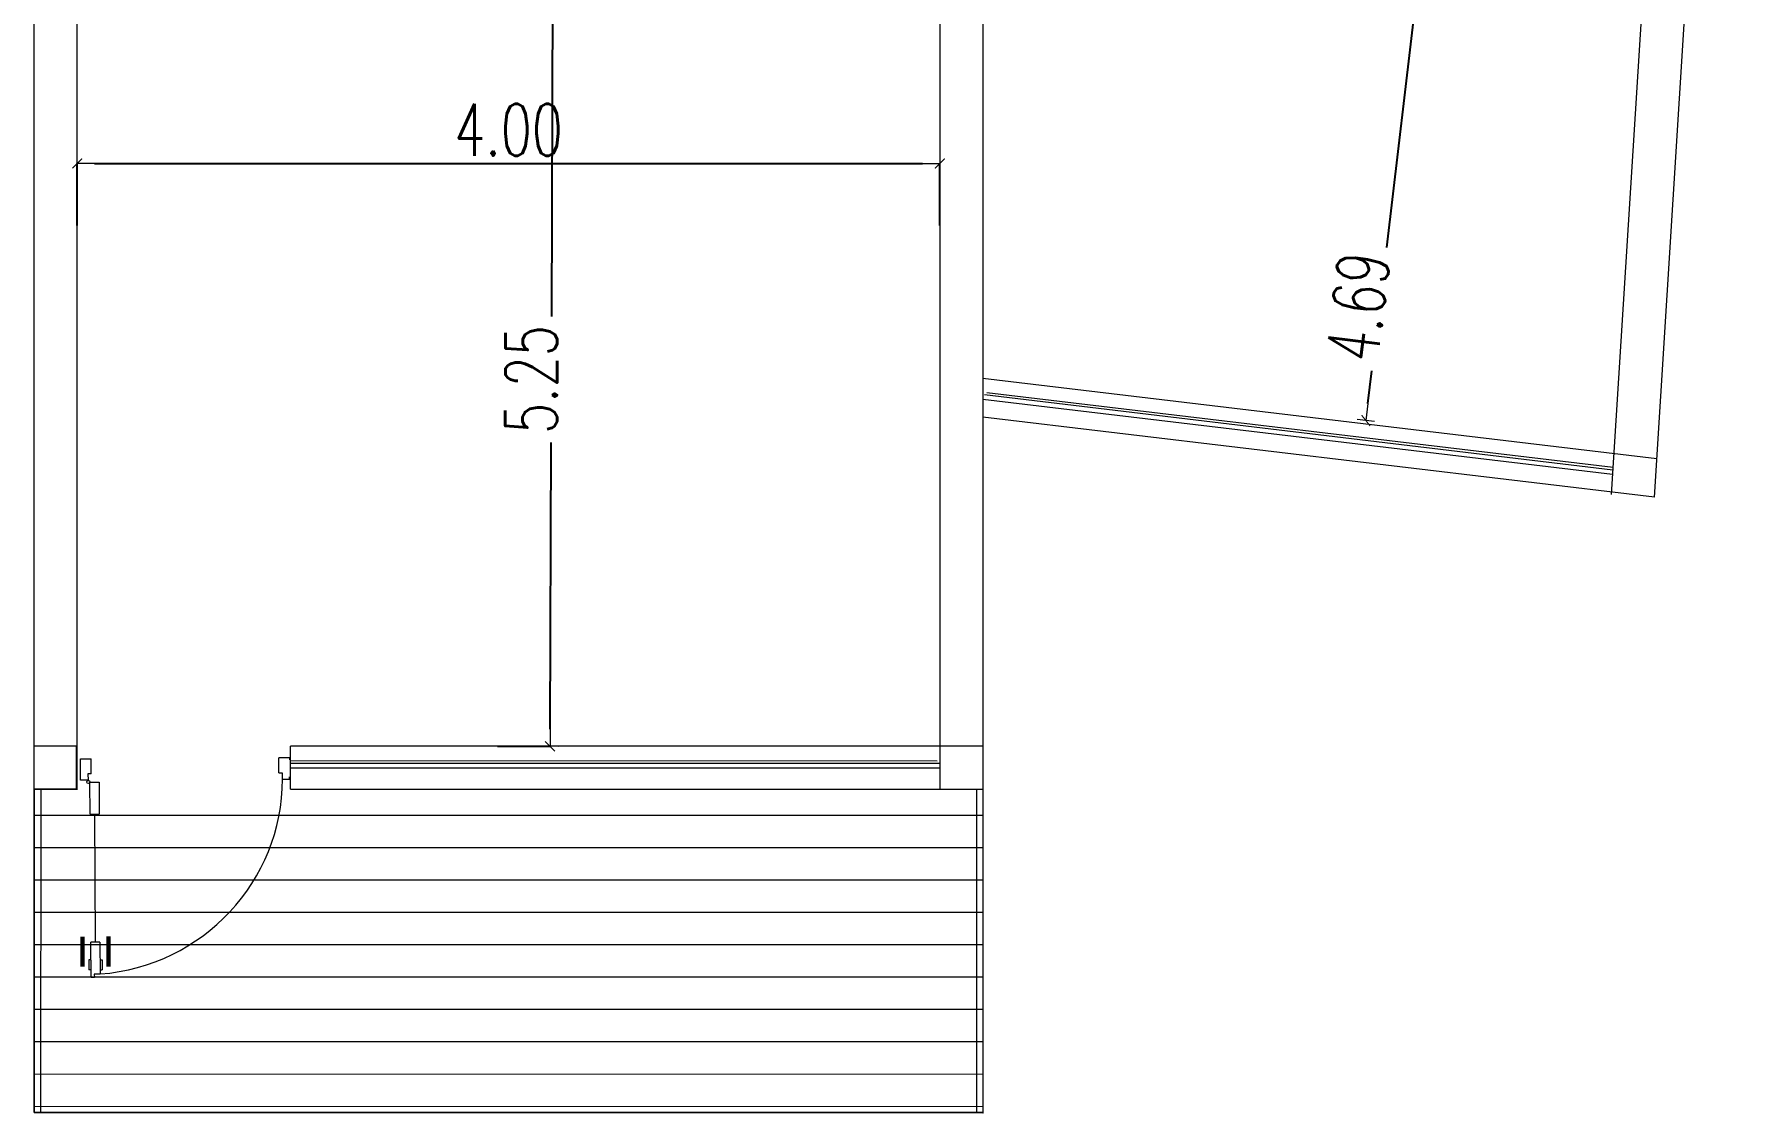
# Model space of a CAD drawing. Header units: millimetres. Extents: x 4525 to 9082, y 179 to 563.
# Drawn here: x 5248.48 to 5256.4, y 413.01 to 418.01 of the extents above; entities that cross this region are included whole.
import ezdxf

# ---------------------------------------------------------------- set-up
doc = ezdxf.new("R2010")
doc.units = ezdxf.units.MM
doc.header["$LTSCALE"] = 100
doc.layers.get('DEFPOINTS').update_dxf_attribs({"lineweight": 5})
for name, color, linetype, lineweight in [('004-Carpinterias', 1, 'Continuous', 18), ('006-Cotas parciales', 7, 'Continuous', 5), ('A01-Barrido', 250, 'Continuous', 5), ('A01-Carpinterias', 1, 'Continuous', 18), ('HATCH MUROS', 251, 'Continuous', 9)]:
    doc.layers.add(name, color=color, linetype=linetype, lineweight=lineweight)
doc.styles.add('COTAS', font='ROMANS.shx', dxfattribs={"width": 0.7})
doc.dimstyles.new('COTA40', dxfattribs={"dimscale": 0.4, "dimtxt": 0.3, "dimasz": 0.2, "dimexe": 0, "dimexo": 0, "dimgap": 0.09, "dimtad": 1, "dimzin": 0, "dimdsep": 46, "dimtxsty": 'COTAS', "dimblk1": 'COTA_N', "dimblk2": 'COTA_N', "dimsah": 1, "dimcen": 0.1, "dimclrd": 1, "dimclre": 8, "dimclrt": 5, "dimaunit": 1, "dimadec": 3, "dimazin": 0, "dimtfac": 1, "dimtix": 1, "dimtmove": 2, "dimatfit": 3, "dimldrblk": 'COTA_N', "dimfxl": 0, "dimtolj": 1, "dimtzin": 0, "dimarcsym": 0})

# ---------------------------------------------------------------- blocks, each defined once
blk = doc.blocks.new('COTA_N')
for p, q in [((-1, 0), (0, 0)), ((0, 0.5), (0, -0.5))]:
    blk.add_line(p, q)
at = {"const_width": 0.065}
blk.add_lwpolyline([(0.141, 0.141), (0.283, 0.283), (0, 0), (-0.141, -0.141), (-0.283, -0.283)], dxfattribs=at)
blk = doc.blocks.new('*D654')
at = {"layer": '006-Cotas parciales', "color": 8, "lineweight": -2, "ltscale": 100}
for p, q in [((5250.6443, 419.9618), (5250.8884, 419.961)), ((5250.6262, 414.7115), (5250.8704, 414.7107))]:
    blk.add_line(p, q, dxfattribs=at)
at = {"layer": '006-Cotas parciales', "color": 1, "lineweight": -2, "ltscale": 100}
for p, q in [((5250.8881, 419.881), (5250.8772, 416.7035)), ((5250.8707, 414.7907), (5250.8752, 416.1195))]:
    blk.add_line(p, q, dxfattribs=at)
at = {"layer": 'DEFPOINTS', "color": 0, "ltscale": 100}
for p in [(5250.6443, 419.9618), (5250.6262, 414.7115), (5250.8704, 414.7107)]:
    blk.add_point(p, dxfattribs=at)
at = {"layer": '006-Cotas parciales', "color": 1, "lineweight": -2, "ltscale": 100, "xscale": 0.08000000000000002, "yscale": 0.08000000000000002, "zscale": 0.08000000000000002}
for p, rotation in [((5250.8884, 419.961), 89.80331813090633), ((5250.8704, 414.7107), 269.8033181309063)]:
    blk.add_blockref('COTA_N', p, dxfattribs=dict(at, rotation=rotation))
at = {"layer": '006-Cotas parciales', "color": 5, "ltscale": 100, "insert": (5250.7834, 416.4118), "char_height": 0.12, "attachment_point": 5, "rotation": 89.80332, "style": 'COTAS'}
blk.add_mtext('\\A1;{\\H2x;5.25}', dxfattribs=at)
blk = doc.blocks.new('*D656')
at = {"layer": '006-Cotas parciales', "color": 8, "lineweight": -2, "ltscale": 100}
for p, q in [((5248.6779, 417.1266), (5248.6779, 417.4136)), ((5252.6779, 417.1266), (5252.6779, 417.4136))]:
    blk.add_line(p, q, dxfattribs=at)
at = {"layer": '006-Cotas parciales', "color": 1, "lineweight": -2, "ltscale": 100}
blk.add_line((5248.7579, 417.4136), (5252.5979, 417.4136), dxfattribs=at)
at = {"layer": 'DEFPOINTS', "color": 0, "ltscale": 100}
for p in [(5252.6779, 417.4136), (5248.6779, 417.1266), (5252.6779, 417.1266)]:
    blk.add_point(p, dxfattribs=at)
at = {"layer": '006-Cotas parciales', "color": 1, "lineweight": -2, "ltscale": 100, "xscale": 0.08000000000000002, "yscale": 0.08000000000000002, "zscale": 0.08000000000000002, "rotation": 180}
blk.add_blockref('COTA_N', (5248.6779, 417.4136), dxfattribs=at)
at = {"layer": '006-Cotas parciales', "color": 1, "lineweight": -2, "ltscale": 100, "xscale": 0.08000000000000002, "yscale": 0.08000000000000002, "zscale": 0.08000000000000002}
blk.add_blockref('COTA_N', (5252.6779, 417.4136), dxfattribs=at)
at = {"layer": '006-Cotas parciales', "color": 5, "ltscale": 100, "insert": (5250.6779, 417.5696), "char_height": 0.12, "attachment_point": 5, "style": 'COTAS'}
blk.add_mtext('\\A1;{\\H2x;4.00}', dxfattribs=at)
blk = doc.blocks.new('*D661')
at = {"layer": '006-Cotas parciales', "color": 1, "lineweight": -2, "ltscale": 100}
for p, q in [((5255.1959, 420.7953), (5254.749, 417.0238)), ((5254.6633, 416.3008), (5254.6812, 416.4518))]:
    blk.add_line(p, q, dxfattribs=at)
at = {"layer": 'DEFPOINTS', "color": 0, "ltscale": 100}
for p in [(5255.2053, 420.8747), (5254.6539, 416.2214), (5254.6539, 416.2214)]:
    blk.add_point(p, dxfattribs=at)
at = {"layer": '006-Cotas parciales', "color": 1, "lineweight": -2, "ltscale": 100, "xscale": 0.08000000000000002, "yscale": 0.08000000000000002, "zscale": 0.08000000000000002}
for p, rotation in [((5255.2053, 420.8747), 83.24212154605682), ((5254.6539, 416.2214), 263.2421215460569)]:
    blk.add_blockref('COTA_N', p, dxfattribs=dict(at, rotation=rotation))
at = {"layer": '006-Cotas parciales', "color": 5, "ltscale": 100, "insert": (5254.6187, 416.7492), "char_height": 0.12, "attachment_point": 5, "rotation": 83.24212, "style": 'COTAS'}
blk.add_mtext('\\A1;{\\H2x;4.69}', dxfattribs=at)

msp = doc.modelspace()

# ---------------------------------------------------------------- linework, layer by layer
at = {"layer": '004-Carpinterias', "linetype": 'Continuous', "extrusion": (-0.000864825, 0.14594, 0.989293)}
for p, q in [((5248.7375, 414.3956, 0.0219), (5248.7367, 414.544)), ((5248.7787, 414.5442), (5248.7795, 414.3959, 0.0219)), ((5248.7621, 413.8022, 0.1095), (5248.7585, 414.3957, 0.0219)), ((5248.742, 413.6388, 0.1335), (5248.7411, 413.802, 0.1095)), ((5248.7831, 413.8023, 0.1095), (5248.7839, 413.6539, 0.1313))]:
    msp.add_line(p, q, dxfattribs=at)
at = {"layer": '004-Carpinterias', "color": 1, "linetype": 'Continuous', "extrusion": (-0.000864825, 0.14594, 0.989293)}
for p, q in [((5248.7831, 413.8023, 0.1095), (5248.7411, 413.802, 0.1095)), ((5248.7415, 413.7209, 0.1214), (5248.7315, 413.7209, 0.1214)), ((5248.7315, 413.7209, 0.1214), (5248.7318, 413.6734, 0.1284)), ((5248.7418, 413.6734, 0.1284), (5248.7318, 413.6734, 0.1284)), ((5248.7839, 413.6539, 0.1313), (5248.7569, 413.6537, 0.1313)), ((5248.7569, 413.6537, 0.1313), (5248.757, 413.6389, 0.1335)), ((5248.7835, 413.7212, 0.1214), (5248.7935, 413.7212, 0.1214)), ((5248.7838, 413.6737, 0.1284), (5248.7938, 413.6737, 0.1284)), ((5248.7935, 413.7212, 0.1214), (5248.7938, 413.6737, 0.1284)), ((5248.757, 413.6389, 0.1335), (5248.742, 413.6388, 0.1335)), ((5248.757, 413.6389, 0.1335), (5248.742, 413.6388, 0.1335))]:
    msp.add_line(p, q, dxfattribs=at)
at = {"layer": '004-Carpinterias', "color": 1, "linetype": 'Continuous'}
msp.add_line((5248.7839, 413.6539, 0.1313), (5248.7569, 413.6537, 0.1313), dxfattribs=at)
at = {"layer": '004-Carpinterias', "ltscale": 0.01, "const_width": 0.02, "elevation": 0.1313}
for points in [[(5248.7019, 413.8284), (5248.7027, 413.6884)], [(5248.8219, 413.8291), (5248.8227, 413.6891)]]:
    msp.add_lwpolyline(points, dxfattribs=at)
at = {"layer": 'A01-Barrido', "linetype": 'Continuous', "extrusion": (-0.000864825, 0.14594, 0.989293)}
msp.add_circle((-5251.0935, -379.6098, 54.0613), 0.0075, dxfattribs=at)
msp.add_arc((-5251.0775, -379.3431, 55.9591), 0.916, 94.09988, 179.66623, dxfattribs=at)
at = {"layer": 'A01-Carpinterias', "linetype": 'Continuous', "extrusion": (-0.000864825, 0.14594, 0.989293)}
for p, q in [((5248.692, 414.652, -1.9344), (5248.742, 414.6523, -1.9344)), ((5248.6926, 414.553, -1.9198), (5248.692, 414.652, -1.9344)), ((5248.7424, 414.583, -1.9242), (5248.742, 414.6523, -1.9344)), ((5249.662, 414.6577, -0.016), (5249.612, 414.6574, -0.016)), ((5249.6124, 414.5882, -0.0058), (5249.612, 414.6574, -0.016)), ((5249.662, 414.6577, -0.016), (5249.6621, 414.6478, -0.0145)), ((5248.7276, 414.5532, -1.9198), (5248.6926, 414.553, -1.9198)), ((5248.7424, 414.583, -1.9242), (5248.7274, 414.5829, -1.9242)), ((5248.7274, 414.5829, -1.9242), (5248.7276, 414.5532, -1.9198)), ((5248.7367, 414.544), (5248.7787, 414.5442)), ((5249.6124, 414.5882, -0.0058), (5249.6274, 414.5883, -0.0058)), ((5249.6274, 414.5883, -0.0058), (5249.6276, 414.5586, -0.0014)), ((5249.6276, 414.5586, -0.0014), (5249.6626, 414.5588, -0.0014)), ((5249.6626, 414.5588, -0.0014), (5249.6625, 414.5687, -0.0028)), ((5248.7375, 414.3956, 0.0219), (5248.7795, 414.3959, 0.0219))]:
    msp.add_line(p, q, dxfattribs=at)
at = {"layer": 'HATCH MUROS', "color": 0, "ltscale": 100}
for p, q in [((5248.4779, 413.0118), (5248.4779, 423.0118)), ((5248.6779, 414.5118), (5248.6779, 423.0118)), ((5255.7933, 415.8782), (5256.2032, 422.4129)), ((5255.9929, 415.8657), (5256.4021, 422.389)), ((5252.6779, 420.1768), (5252.6779, 414.5111)), ((5252.8779, 420.1768), (5252.8779, 413.0118)), ((5256.004, 416.0435), (5252.8779, 416.4169)), ((5255.9929, 415.8657), (5252.8779, 416.2378)), ((5248.6782, 414.7118), (5248.4782, 414.7118)), ((5248.6782, 414.7118), (5248.4782, 414.7118)), ((5248.6747, 414.5103), (5248.6749, 414.7103)), ((5249.6664, 414.5116), (5249.6664, 414.7116)), ((5252.8787, 414.7111), (5249.6664, 414.7116)), ((5248.6782, 414.5118), (5248.4782, 414.5118)), ((5248.4782, 414.5118), (5248.6782, 414.5118)), ((5248.6782, 414.5118), (5248.4782, 414.5118)), ((5248.4782, 414.5118), (5248.6782, 414.5118)), ((5248.6782, 414.5118), (5248.4782, 414.5118)), ((5252.8787, 414.5111), (5249.6664, 414.5116)), ((5249.6664, 414.5116), (5252.8782, 414.5111)), ((5252.8787, 414.5111), (5249.6664, 414.5116)), ((5249.6664, 414.5116), (5252.8782, 414.5111)), ((5252.8787, 414.5111), (5249.6664, 414.5116)), ((5248.4779, 413.0118), (5252.8779, 413.0118)), ((5252.8779, 413.0118), (5248.4779, 413.0118)), ((5248.4779, 413.0118), (5252.8779, 413.0118)), ((5252.8779, 413.0118), (5248.4779, 413.0118)), ((5248.4779, 413.0118), (5252.8779, 413.0111)), ((5252.8784, 413.0111), (5248.4779, 413.0118)), ((5248.4779, 413.0118), (5252.8779, 413.0111)), ((5252.8784, 413.0111), (5248.4779, 413.0118))]:
    msp.add_line(p, q, dxfattribs=at)
at = {"layer": 'HATCH MUROS', "color": 3, "ltscale": 100}
for p, q in [((5255.7998, 415.992), (5252.8856, 416.3401)), ((5255.8012, 416.0034), (5252.8959, 416.3504)), ((5255.7973, 415.9708), (5252.8779, 416.3195)), ((5249.6664, 414.6444), (5252.666, 414.6439)), ((5249.6664, 414.6329), (5252.675, 414.6324)), ((5249.6664, 414.6116), (5252.6803, 414.6111))]:
    msp.add_line(p, q, dxfattribs=at)
at = {"layer": 'HATCH MUROS', "color": 4, "ltscale": 100}
for p, q in [((5248.4782, 414.5118), (5248.4779, 413.0118)), ((5248.5082, 414.5118), (5248.5079, 413.0118)), ((5252.8479, 414.5118), (5252.8477, 413.0118)), ((5252.8779, 414.5118), (5252.8777, 413.0118)), ((5248.4781, 414.3918), (5252.8802, 414.3911)), ((5248.4781, 414.2418), (5252.8802, 414.2411)), ((5248.4781, 414.0918), (5252.8802, 414.0911)), ((5248.4781, 413.9418), (5252.8801, 413.9411)), ((5248.478, 413.7918), (5252.8801, 413.7911)), ((5248.478, 413.6418), (5252.8801, 413.6411)), ((5248.478, 413.4918), (5252.8801, 413.4911)), ((5248.478, 413.3418), (5252.88, 413.3411)), ((5248.4779, 413.1918), (5252.88, 413.1911)), ((5248.4779, 413.0418), (5252.88, 413.0411)), ((5248.4779, 413.0118), (5252.88, 413.0111))]:
    msp.add_line(p, q, dxfattribs=at)

# ---------------------------------------------------------------- dimensions: what is measured, and where the dimension line sits
at = {"layer": '006-Cotas parciales', "color": 4, "ltscale": 100}
dim = msp.add_linear_dim(base=(5254.6539, 416.2214), p1=(5255.2053, 420.8747), p2=(5254.6539, 416.2214), angle=263.24212, text='{\\H2x;<>}', dimstyle='COTA40', dxfattribs=at)
dim.commit()
dim.dimension.update_dxf_attribs({"geometry": '*D661', "text_midpoint": (5254.6187, 416.7492), "dimtype": 161})
at = {"layer": '006-Cotas parciales', "ltscale": 100}
dim = msp.add_linear_dim(base=(5250.8704, 414.7107), p1=(5250.6443, 419.9618), p2=(5250.6262, 414.7115), angle=269.80332, text='{\\H2x;<>}', dimstyle='COTA40', dxfattribs=at)
dim.commit()
dim.dimension.update_dxf_attribs({"geometry": '*D654', "text_midpoint": (5250.7834, 416.4118), "dimtype": 161})
dim = msp.add_aligned_dim(p1=(5248.6779, 417.1266), p2=(5252.6779, 417.1266), distance=0.287, text='{\\H2x;<>}', dimstyle='COTA40', dxfattribs=at)
dim.commit()
dim.dimension.update_dxf_attribs({"geometry": '*D656', "text_midpoint": (5250.6779, 417.5696)})

doc.saveas('drawing.dxf')
